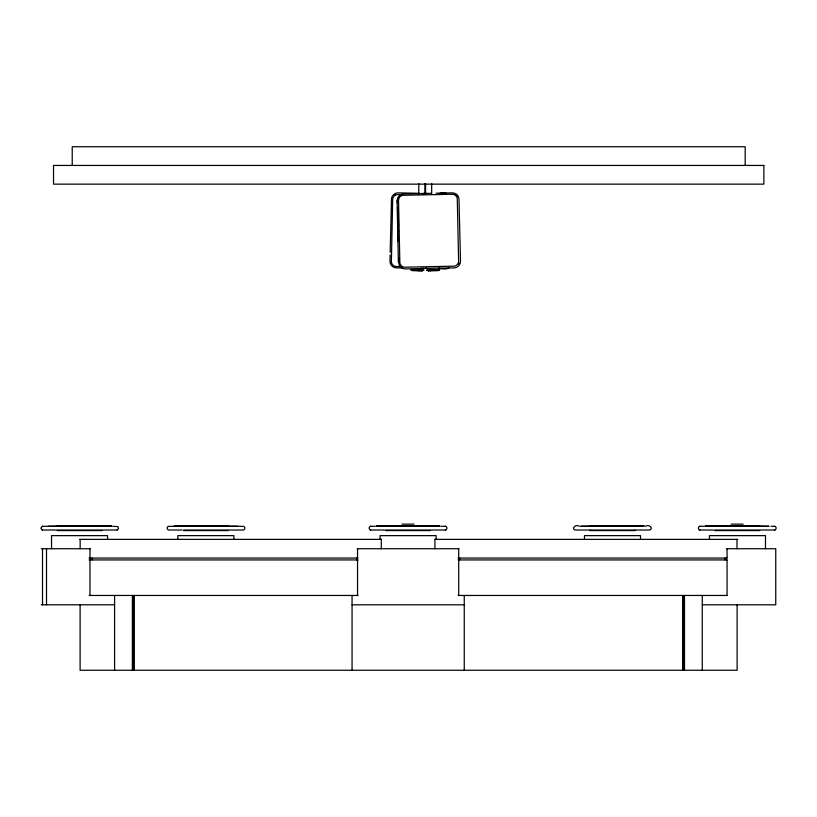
<?xml version="1.0" encoding="UTF-8"?>
<svg xmlns="http://www.w3.org/2000/svg" width="817" height="817" viewBox="0 0 817 817"><rect width="100%" height="100%" fill="white"/><g stroke="black" fill="none" stroke-linecap="round" stroke-linejoin="round"><path stroke-width="1.23" d="M425.575 193.792L425.586 183.641M431.672 193.792L431.682 183.651M390.128 254.863L389.995 261.154A6.607 6.607 0 0 0 396.459 267.894L402.781 267.915M390.179 252.341L391.486 199.338A6.607 6.607 0 0 1 392.436 196.049M579.304 526.291C576.332 523.738 570.756 528.262 575.066 530.029L589.751 530.029M42.392 526.291L40.85 528.16L42.392 530.029M117.056 530.029L118.506 528.793L117.954 526.628L112.644 526.291M370.724 526.291C368.661 526.311 368.661 530.008 370.724 530.029M445.357 530.029C447.42 530.008 447.42 526.311 445.357 526.291M699.975 526.291C697.861 526.26 697.871 530.059 699.975 530.029M774.557 530.029C776.661 530.059 776.661 526.26 774.557 526.291M426.433 268.395L439.669 268.109L438.862 268.18M428.619 270.151L427.74 270.202L428.741 270.223M428.629 270.641L427.751 270.693L428.751 270.713M437.575 270.519L438.453 270.468L435.543 270.468M430.447 270.08L426.474 270.233L430.651 270.202M435.747 270.1L437.789 270.029M428.404 270.641L430.457 270.57M435.757 270.59L437.8 270.519M424.043 268.395L420.602 268.405M411.737 269.927L410.767 269.947L414.74 270.1M421.746 270.223L422.736 270.202L421.858 270.151M421.735 270.713L422.726 270.693L421.848 270.641M429.65 270.08L432.969 270.018M430.324 270.57L435.665 270.458M435.89 270.59L430.539 270.703M431.274 193.312L403.7 193.905A6.607 6.607 0 0 0 402.842 193.976M436.145 193.21L452.261 192.873A6.607 6.607 0 0 1 459.001 199.338L460.482 261.154A6.607 6.607 0 0 1 454.017 267.894L439.117 268.099M439.944 193.22L445.888 193.006M397.746 218.374L398.482 218.353M398.512 219.824C397.613 219.395 397.665 221.611 398.533 220.804M398.563 222.275C397.665 221.846 397.716 224.072 398.584 223.255M398.614 224.726C397.716 224.297 397.767 226.523 398.635 225.706M397.552 206.793L397.777 231.436L398.757 231.415M426.903 268.354L405.457 268.936A6.607 6.607 0 0 1 398.716 262.471L398.614 257.529M432.939 269.998L436.268 269.937M429.916 270.243L439.709 269.947L435.532 269.978M428.537 270.713L430.661 270.693M402.035 524.136L413.994 524.136M731.164 524.136L743.133 524.136M57.313 525.729L102.135 525.729M183.611 525.729L228.454 525.729M385.624 525.729L430.457 525.729M590.007 525.729L634.819 525.729M714.844 525.729L759.687 525.729M174.256 525.913L237.808 526.291L174.256 526.291M409.838 526.291L376.269 525.913L439.812 525.913L412.422 526.291M705.49 525.913L769.042 526.291L705.571 525.913M42.218 526.291L46.794 526.291M173.551 526.291L168.128 526.403L167.23 527.516L167.342 529.089L168.506 530.019L182.15 530.029M238.319 526.291L243.936 526.403L244.834 527.516L244.722 529.089L243.425 530.029L183.611 530.029M370.53 526.291L375.238 526.291M440.843 526.291L445.551 526.291M645.522 526.291C648.494 523.738 654.08 528.252 649.77 530.029L635.075 530.029M699.74 526.291L704.652 526.291M770.962 526.291L774.782 526.291M42.218 530.019L117.229 530.019M370.53 530.019L384.664 530.029M385.624 530.029L445.551 530.019M590.007 530.029L634.819 530.029M699.74 530.019L713.578 530.029M714.844 530.029L774.782 530.019M57.313 530.59L102.135 530.59M183.611 530.59L228.454 530.59M385.624 530.59L430.457 530.59M590.007 530.59L634.819 530.59M714.844 530.59L759.687 530.59M79.627 539.373L381.447 539.373M434.705 539.373L737.761 539.373M41.289 548.728L90.411 548.728M357.243 548.728L458.919 548.728M726.436 548.728L775.752 548.728L775.752 604.805L702.273 604.805M89.124 558.062L358.071 558.062M458.092 558.062L727.069 558.062M89.124 559.931L358.071 559.931M458.092 559.931L727.069 559.931M89.124 595.46L358.071 595.46M458.092 595.46L727.069 595.46M41.289 604.805L114.584 604.805M352.035 604.805L464.209 604.805M419.836 270.202L424.003 270.233L420.04 270.08M412.81 270.447L414.934 270.468M421.95 270.713L414.811 270.458M417.232 270.182L420.561 270.243M419.948 270.703L414.597 270.59M419.203 193.312L398.226 192.873A6.607 6.607 0 0 0 392.936 195.345M423.931 193.506L426.505 193.476L422.757 193.496L422.777 194.477M401.76 194.589L397.215 194.548A5.147 5.147 0 0 0 392.691 198.878L391.374 261.93A5.147 5.147 0 0 0 395.714 266.454L400.259 266.597M424.85 268.385L427.393 268.436M438.852 268.681L445.02 268.936A6.607 6.607 0 0 0 449.074 267.649M417.507 270.018L420.826 270.08M413.943 270.1L417.273 270.161M417.497 270.509L420.163 270.57M437.667 269.957L438.443 269.978M437.452 270.447L438.198 270.478M420.03 270.57L422.072 270.641M412.687 270.519L414.73 270.59M397.93 227.197L397.95 228.178M397.481 203.178L397.236 200.645A6.607 6.607 0 0 1 401.995 194.16M397.726 217.393L398.277 241.485M397.082 200.553L398.369 262.257M424.901 183.641L424.901 193.792M418.794 183.651L418.804 193.792M765.488 548.728L765.488 535.635L709.442 535.635L709.442 539.21M745.175 165.442L745.175 146.743L72.223 146.743L72.223 165.442M737.118 604.805L737.118 670.257L80.107 670.257L80.107 604.805M736.975 539.373L736.975 548.728M727.059 548.728L727.059 558.062M727.059 559.931L727.059 595.46M724.904 558.062L724.904 559.931M702.273 595.46L702.273 670.257M684.493 595.46L684.493 670.257M683.298 595.46L683.298 670.257M682.716 595.46L682.716 670.257M640.518 539.21L640.518 535.635L584.461 535.635L584.461 539.21M464.25 595.46L464.25 670.257M459.603 558.062L459.603 559.931M458.715 548.728L458.715 558.062M458.715 559.931L458.715 595.46M436.125 539.373L436.125 535.635L380.058 535.635L380.058 539.373M434.92 539.373L434.92 548.728M381.304 539.373L381.304 548.728M357.54 548.728L357.54 558.062M357.54 559.931L357.54 595.46M356.661 558.062L356.661 559.931M352.066 595.46L352.066 670.257M233.907 539.21L233.907 535.635L177.84 535.635L177.84 539.21M134.151 595.46L134.151 670.257M133.58 595.46L133.58 670.257M132.374 595.46L132.374 670.257M114.584 595.46L114.584 670.257M107.568 539.21L107.568 535.635L51.532 535.635L51.532 548.728M92.178 558.062L92.178 559.931M89.982 548.728L89.982 558.062M89.982 559.931L89.982 595.46M80.168 539.373L80.168 548.728M46.508 548.728L46.508 604.805M42.515 548.728L42.515 604.805M394.642 195.008A5.627 5.617 0 0 1 395.265 194.62M456.979 196.07A5.627 5.617 0 0 1 457.397 196.672M458.919 263.217A5.627 5.617 0 0 1 458.613 263.891M459.042 263.288A5.627 5.617 0 0 1 458.725 263.952M455.212 194.62A5.627 5.617 0 0 1 455.835 195.008M398.533 199.828L399.85 262.88A5.147 5.147 0 0 0 404.364 267.21L454.272 266.148A5.147 5.147 0 0 0 458.603 261.624L457.285 198.582A5.147 5.147 0 0 0 452.761 194.242L402.863 195.304A5.147 5.147 0 0 0 398.522 199.828M413.024 270.447L412.034 270.468L412.902 270.519M763.864 165.442L53.524 165.442L53.524 184.142L763.864 184.142L763.864 165.442M111.49 525.913L47.846 526.291L111.49 525.913M644.164 525.913L580.662 526.291L644.164 525.913"/></g></svg>
